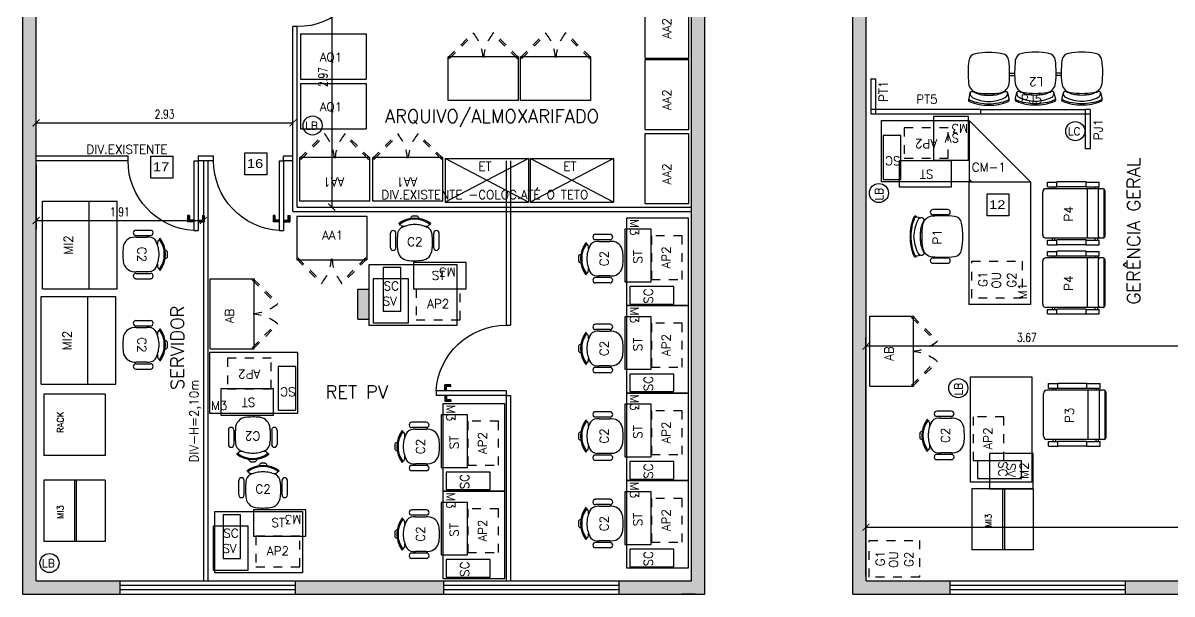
# Model space of a CAD drawing. Extents: x -36.1 to 57, y 1.4 to 46.9.
# Drawn here: x -21.98 to -8.87, y 33.34 to 39.86 of the extents above; entities that cross this region are included whole.
import ezdxf

# ---------------------------------------------------------------- set-up
doc = ezdxf.new("R2010")
doc.units = 0
doc.header["$LTSCALE"] = 0.02
doc.header["$PDMODE"] = 2
doc.linetypes.add('HIDDEN', pattern=[0.375, 0.25, -0.125])
doc.linetypes.add('HIDDEN2', pattern=[0.1875, 0.125, -0.0625])
doc.layers.get('0').update_dxf_attribs({"linetype": 'CONTINUOUS'})
doc.layers.get('DEFPOINTS').update_dxf_attribs({"linetype": 'CONTINUOUS'})
for name, color, linetype in [('ACESSORIOS', 6, 'CONTINUOUS'), ('BLOCOS', 1, 'CONTINUOUS'), ('CADEIRAS', 6, 'CONTINUOUS'), ('CODIGO', 6, 'CONTINUOUS'), ('COTAS', 6, 'CONTINUOUS'), ('DIVBIOMBO', 3, 'CONTINUOUS'), ('DIVISORIA', 5, 'CONTINUOUS'), ('ESQUADRIA', 1, 'CONTINUOUS'), ('ESQUADRIAS-F', 6, 'CONTINUOUS'), ('ESQUADRIAS-G', 1, 'CONTINUOUS'), ('MESAS', 1, 'CONTINUOUS'), ('PAREDE-SOL', 251, 'CONTINUOUS'), ('PAREDES', 7, 'CONTINUOUS'), ('PISO', 6, 'CONTINUOUS'), ('TEXTO', 7, 'CONTINUOUS'), ('TEXTO-F', 6, 'CONTINUOUS')]:
    doc.layers.add(name, color=color, linetype=linetype)
doc.styles.add('COTAS', font='romans.shx', dxfattribs={"width": 0.75})
doc.styles.add('NUMERO', font='arial.ttf', dxfattribs={"width": 1.2, "height": 0.4})
doc.styles.add('ROMANS', font='simplex.shx')
doc.dimstyles.new('COTAS', dxfattribs={"dimtxt": 0.1, "dimasz": 0.08, "dimexe": 0.1, "dimexo": 0.05, "dimgap": 0.05, "dimtad": 1, "dimzin": 0, "dimdsep": 46, "dimtxsty": 'COTAS', "dimblk1": 'ARCHTICK', "dimblk2": 'ARCHTICK', "dimsah": 1, "dimcen": 2.5, "dimclrt": 1, "dimadec": 0, "dimazin": 0, "dimtfac": 1, "dimtdec": 4, "dimtmove": 2, "dimatfit": 3, "dimldrblk": 'ARCHTICK', "dimfxl": 1, "dimtvp": 1, "dimtolj": 1, "dimtzin": 0, "dimarcsym": 0})

# ---------------------------------------------------------------- blocks, each defined once
blk = doc.blocks.new('MI3')
at = {"layer": 'MESAS'}
for p, q in [((0.7, 0), (0, 0)), ((0, -0.7), (0, 0)), ((0.7, -0.7), (0.7, 0)), ((0.7, -0.35), (0, -0.35)), ((0.7, -0.37), (0, -0.37)), ((0.7, -0.7), (0, -0.7))]:
    blk.add_line(p, q, dxfattribs=at)
at = {"layer": 'CODIGO', "style": 'ROMANS'}
blk.add_text('MI3', height=0.07, dxfattribs=at).set_placement((0.258, -0.222, -0.64))
blk = doc.blocks.new('MI2')
at = {"layer": 'MESAS'}
for p, q in [((0, 0), (0, -0.85)), ((0, 0), (1, 0)), ((1, 0), (1, -0.85)), ((0, -0.53), (1, -0.53)), ((0, -0.85), (1, -0.85))]:
    blk.add_line(p, q, dxfattribs=at)
at = {"layer": 'CODIGO', "style": 'ROMANS'}
blk.add_text('MI2', height=0.1, dxfattribs=at).set_placement((0.388, -0.343, -0.64))
blk = doc.blocks.new('_ARCHTICK')
at = {"color": 0, "linetype": 'ByBlock', "const_width": 0.15}
blk.add_lwpolyline([(-0.5, -0.5), (0.5, 0.5)], dxfattribs=at)
blk = doc.blocks.new('*D96')
at = {"color": 0, "linetype": 'ByBlock'}
for p, q in [((-12.363, 2.367), (-12.363, 2.931)), ((-1.213, 2.267), (-1.213, 2.931)), ((-12.363, 2.831), (-1.213, 2.831))]:
    blk.add_line(p, q, dxfattribs=at)
at = {"layer": 'DEFPOINTS', "color": 0, "linetype": 'ByBlock'}
for p in [(-1.213, 2.831), (-12.363, 2.317), (-1.213, 2.217)]:
    blk.add_point(p, dxfattribs=at)
at = {"color": 0, "linetype": 'ByBlock', "xscale": 0.08, "yscale": 0.08, "zscale": 0.08, "rotation": 180}
blk.add_blockref('_ARCHTICK', (-12.363, 2.831), dxfattribs=at)
at = {"color": 0, "linetype": 'ByBlock', "xscale": 0.08, "yscale": 0.08, "zscale": 0.08}
blk.add_blockref('_ARCHTICK', (-1.213, 2.831), dxfattribs=at)
at = {"color": 1, "linetype": 'ByBlock', "insert": (-6.788, 2.931), "char_height": 0.1, "attachment_point": 5, "style": 'COTAS'}
blk.add_mtext('\\A1;11.15', dxfattribs=at)
blk = doc.blocks.new('*D146')
at = {"color": 0, "linetype": 'ByBlock'}
for p, q in [((-21.833, 6.967), (-21.833, 6.233)), ((-19.925, 6.967), (-19.925, 6.233)), ((-21.833, 6.333), (-19.925, 6.333))]:
    blk.add_line(p, q, dxfattribs=at)
at = {"layer": 'DEFPOINTS', "color": 0, "linetype": 'ByBlock'}
for p in [(-21.833, 7.017), (-19.925, 7.017), (-19.925, 6.333)]:
    blk.add_point(p, dxfattribs=at)
at = {"color": 0, "linetype": 'ByBlock', "xscale": 0.08, "yscale": 0.08, "zscale": 0.08, "rotation": 180}
blk.add_blockref('_ARCHTICK', (-21.833, 6.333), dxfattribs=at)
at = {"color": 0, "linetype": 'ByBlock', "xscale": 0.08, "yscale": 0.08, "zscale": 0.08}
blk.add_blockref('_ARCHTICK', (-19.925, 6.333), dxfattribs=at)
at = {"color": 1, "linetype": 'ByBlock', "insert": (-20.879, 6.433), "char_height": 0.1, "attachment_point": 5, "style": 'COTAS'}
blk.add_mtext('\\A1;1.91', dxfattribs=at)
blk = doc.blocks.new('A$C05567B69')
at = {"layer": 'ESQUADRIAS-F'}
blk.add_arc((0.8, 0), 0.8, 93.5833, 180, dxfattribs=at)
at = {"layer": 'ESQUADRIAS-G'}
for p, q in [((0.75, 0), (0.75, 0.798)), ((0.75, 0.798), (0.8, 0.798)), ((0.8, 0), (0.8, 0.798)), ((0.68, 0.628), (0.68, 0.698)), ((0.75, 0.698), (0.68, 0.698)), ((0.7, 0.628), (0.7, 0.678)), ((0.75, 0.678), (0.7, 0.678)), ((0.8, 0.698), (0.87, 0.698)), ((0.8, 0.678), (0.85, 0.678)), ((0.85, 0.628), (0.85, 0.678)), ((0.87, 0.628), (0.87, 0.698)), ((0.7, 0.628), (0.68, 0.628)), ((0.85, 0.628), (0.87, 0.628)), ((0.75, 0), (0.8, 0))]:
    blk.add_line(p, q, dxfattribs=at)
for points in [[(0.68, 0.698), (0.75, 0.698), (0.7, 0.678), (0.75, 0.678)], [(0.68, 0.628), (0.68, 0.698), (0.7, 0.628), (0.7, 0.678)], [(0.8, 0.698), (0.87, 0.698), (0.8, 0.678), (0.85, 0.678)], [(0.85, 0.628), (0.85, 0.678), (0.87, 0.628), (0.87, 0.698)]]:
    blk.add_solid(points, dxfattribs=at)
blk = doc.blocks.new('ET')
at = {"layer": 'MESAS'}
for p, q in [((0, 0), (0, -0.5)), ((0.95, 0), (0, -0.5)), ((0.95, -0.5), (0, 0)), ((0, 0), (0.95, 0)), ((0.95, 0), (0.95, -0.5)), ((0, -0.5), (0.95, -0.5))]:
    blk.add_line(p, q, dxfattribs=at)
at = {"layer": 'CODIGO', "style": 'ROMANS'}
blk.add_text('ET', height=0.1, dxfattribs=at).set_placement((0.38, -0.141))
blk = doc.blocks.new('AA1')
at = {"layer": 'CODIGO', "linetype": 'HIDDEN2'}
for p, q in [((0, -0.491), (0.281, -0.773)), ((0.013, -0.478), (0.294, -0.76)), ((0.787, -0.478), (0.506, -0.76)), ((0.8, -0.491), (0.519, -0.773)), ((0.281, -0.773), (0.294, -0.76)), ((0.519, -0.773), (0.506, -0.76))]:
    blk.add_line(p, q, dxfattribs=at)
for centre, start, end in [((-0.095, -0.456), 321.9199, 355.9227), ((0.895, -0.456), 184.0773, 218.0801)]:
    blk.add_arc(centre, 0.493, start, end, dxfattribs=at)
at = {"layer": 'MESAS'}
for p, q in [((0, 0), (0, -0.5)), ((0, 0), (0.8, 0)), ((0.8, 0), (0.8, -0.5)), ((0, -0.5), (0.013, -0.5)), ((0.013, -0.5), (0.782, -0.5)), ((0.782, -0.5), (0.8, -0.5)), ((0.8, -0.5), (0.787, -0.5))]:
    blk.add_line(p, q, dxfattribs=at)
at = {"layer": 'MESAS', "linetype": 'HIDDEN2'}
for p, q in [((0.013, -0.478), (0, -0.491)), ((0.787, -0.478), (0.8, -0.491))]:
    blk.add_line(p, q, dxfattribs=at)
at = {"layer": 'CODIGO', "style": 'ROMANS'}
blk.add_text('AA1', height=0.1, dxfattribs=at).set_placement((0.291, -0.27))
blk = doc.blocks.new('LB')
at = {"layer": 'ACESSORIOS'}
blk.add_circle((0, 0), 0.109, dxfattribs=at)
at = {"layer": 'CODIGO', "style": 'ROMANS'}
blk.add_text('LB', height=0.09, dxfattribs=at).set_placement((-0.086, -0.047))
blk = doc.blocks.new('ST')
at = {"layer": 'ACESSORIOS'}
blk.add_lwpolyline([(0, 0), (0, -0.3), (0.6, -0.3), (0.6, 0)], close=True, dxfattribs=at)
at = {"layer": 'CODIGO', "style": 'ROMANS'}
blk.add_text('ST', height=0.1, dxfattribs=at).set_placement((0.207, -0.197))
blk = doc.blocks.new('*D98')
at = {"color": 0, "linetype": 'ByBlock'}
for p, q in [((-18.213, 9.457), (-18.56, 9.457)), ((-18.46, 9.457), (-18.46, 6.487)), ((-18.803, 6.487), (-18.36, 6.487))]:
    blk.add_line(p, q, dxfattribs=at)
at = {"layer": 'DEFPOINTS', "color": 0, "linetype": 'ByBlock'}
for p in [(-18.163, 9.457), (-18.853, 6.487), (-18.46, 6.487)]:
    blk.add_point(p, dxfattribs=at)
at = {"color": 0, "linetype": 'ByBlock', "xscale": 0.08, "yscale": 0.08, "zscale": 0.08}
for p, rotation in [((-18.46, 9.457), 90), ((-18.46, 6.487), 270)]:
    blk.add_blockref('_ARCHTICK', p, dxfattribs=dict(at, rotation=rotation))
at = {"color": 1, "linetype": 'ByBlock', "insert": (-18.56, 7.972), "char_height": 0.1, "attachment_point": 5, "rotation": 90, "style": 'COTAS'}
blk.add_mtext('\\A1;2.97', dxfattribs=at)
blk = doc.blocks.new('AA2')
at = {"layer": 'MESAS'}
for p, q in [((0, 0), (0.8, 0)), ((0, 0), (0, -0.5)), ((0.8, 0), (0.8, -0.5)), ((0, -0.5), (0.8, -0.5))]:
    blk.add_line(p, q, dxfattribs=at)
at = {"layer": 'CODIGO', "style": 'ROMANS'}
blk.add_text('AA2', height=0.1, dxfattribs=at).set_placement((0.219, -0.297))
blk = doc.blocks.new('C2')
at = {"layer": 'CADEIRAS'}
for p, q in [((-0.198, -0.092), (-0.204, -0.084)), ((-0.182, -0.105), (-0.192, -0.092)), ((0.141, -0.105), (0.15, -0.092)), ((0.157, -0.092), (0.163, -0.084)), ((-0.298, -0.361), (-0.298, -0.195)), ((-0.237, -0.361), (-0.237, -0.195)), ((-0.218, -0.357), (-0.218, -0.237)), ((0.177, -0.237), (0.177, -0.357)), ((0.196, -0.361), (0.196, -0.195)), ((0.257, -0.361), (0.257, -0.195))]:
    blk.add_line(p, q, dxfattribs=at)
for centre, radius, start, end in [((-0.021, -0.328), 0.329, 86.4167, 93.5833), ((-0.124, -0.213), 0.094, 114.9388, 178.3074), ((-0.021, -0.328), 0.305, 53.1301, 126.8699), ((-0.194, -0.089), 0.0047, 216.8699, 305.9604), ((-0.021, -0.328), 0.291, 54.0396, 125.9604), ((-0.146, -0.054), 0.0623, 234.3405, 285.7396), ((-0.021, -0.435), 0.338, 90, 114.9388), ((-0.039, -0.028), 0.0282, 93.5833, 176.6281), ((-0.021, -0.435), 0.338, 65.0612, 90), ((-0.002, -0.028), 0.0282, 3.3719, 86.4167), ((0.105, -0.054), 0.0623, 254.2604, 305.6595), ((0.082, -0.213), 0.094, 1.6926, 65.0612), ((0.153, -0.089), 0.0047, 234.0396, 323.1301), ((-0.267, -0.195), 0.0306, 0, 180), ((0.675, -0.237), 0.893, 178.3074, 180), ((-0.716, -0.237), 0.893, 0, 1.6926), ((0.226, -0.195), 0.0306, 0, 180), ((-0.267, -0.361), 0.0306, 180, 0), ((0.487, -0.357), 0.705, 180, 181.7293), ((-0.086, -0.375), 0.132, 181.7293, 263.155), ((0.045, -0.375), 0.132, 276.845, 358.2707), ((-0.528, -0.357), 0.705, 358.2707, 360), ((0.226, -0.361), 0.0306, 180, 0), ((-0.021, 0.171), 0.682, 263.155, 270), ((-0.021, 0.171), 0.681, 270, 276.845)]:
    blk.add_arc(centre, radius, start, end, dxfattribs=at)
at = {"layer": 'CODIGO', "style": 'ROMANS'}
blk.add_text('C2', height=0.1, dxfattribs=at).set_placement((-0.108, -0.343))
blk = doc.blocks.new('M3')
at = {"layer": 'MESAS'}
blk.add_lwpolyline([(0, 0), (0, 0.7), (1, 0.7), (1, 0)], close=True, dxfattribs=at)
at = {"layer": 'CODIGO', "style": 'ROMANS'}
blk.add_text('M3', height=0.1, dxfattribs=at).set_placement((0.013, 0.039))
blk = doc.blocks.new('SC')
at = {"layer": 'ACESSORIOS'}
blk.add_lwpolyline([(0, 0), (0, -0.5), (0.2, -0.5), (0.2, 0)], close=True, dxfattribs=at)
at = {"layer": 'CODIGO', "style": 'ROMANS'}
blk.add_text('SC', height=0.1, dxfattribs=at).set_placement((0.003, -0.261))
blk = doc.blocks.new('SV')
at = {"layer": 'ACESSORIOS'}
blk.add_lwpolyline([(0, 0), (0, -0.5), (0.4, -0.5), (0.4, 0)], close=True, dxfattribs=at)
at = {"layer": 'CODIGO', "style": 'ROMANS'}
blk.add_text('SV', height=0.1, dxfattribs=at).set_placement((0.107, -0.303))
blk = doc.blocks.new('AP2')
at = {"layer": 'ACESSORIOS', "linetype": 'HIDDEN'}
blk.add_lwpolyline([(0, 0), (0, -0.35), (0.5, -0.35), (0.5, 0)], close=True, dxfattribs=at)
at = {"layer": 'CODIGO', "style": 'ROMANS'}
blk.add_text('AP2', height=0.1, dxfattribs=at).set_placement((0.125, -0.217))
blk = doc.blocks.new('*D99')
at = {"color": 0, "linetype": 'ByBlock'}
for p, q in [((-8.693, 5.158), (-8.693, 4.797)), ((-12.363, 2.267), (-12.363, 4.997)), ((-8.693, 4.897), (-12.363, 4.897))]:
    blk.add_line(p, q, dxfattribs=at)
at = {"layer": 'DEFPOINTS', "color": 0, "linetype": 'ByBlock'}
for p in [(-8.693, 5.208), (-12.363, 4.897), (-12.363, 2.217)]:
    blk.add_point(p, dxfattribs=at)
at = {"color": 0, "linetype": 'ByBlock', "xscale": 0.08, "yscale": 0.08, "zscale": 0.08, "rotation": 180}
blk.add_blockref('_ARCHTICK', (-12.363, 4.897), dxfattribs=at)
at = {"color": 0, "linetype": 'ByBlock', "xscale": 0.08, "yscale": 0.08, "zscale": 0.08}
blk.add_blockref('_ARCHTICK', (-8.693, 4.897), dxfattribs=at)
at = {"color": 1, "linetype": 'ByBlock', "insert": (-10.528, 4.997), "char_height": 0.1, "attachment_point": 5, "style": 'COTAS'}
blk.add_mtext('\\A1;3.67', dxfattribs=at)
blk = doc.blocks.new('P3')
at = {"layer": 'CADEIRAS'}
for p, q in [((0, 0), (0, -0.106)), ((0, 0), (0.052, 0)), ((0.052, 0), (0.052, -0.106)), ((0.075, -0.635), (0.075, 0.018)), ((0.113, 0.056), (0.602, 0.056)), ((0.639, -0.635), (0.639, 0.018)), ((0.663, 0), (0.714, 0)), ((0.663, 0), (0.663, -0.106)), ((0.714, 0), (0.714, -0.106)), ((-0.002, -0.439), (-0.002, -0.106)), ((-0.002, -0.106), (0.054, -0.106)), ((0.052, -0.056), (0.075, -0.056)), ((0.052, -0.084), (0.075, -0.084)), ((0.054, -0.439), (0.054, -0.106)), ((0.639, -0.056), (0.663, -0.056)), ((0.639, -0.084), (0.663, -0.084)), ((0.66, -0.106), (0.717, -0.106)), ((0.66, -0.439), (0.66, -0.106)), ((0.717, -0.439), (0.717, -0.106)), ((-0.002, -0.439), (0.054, -0.439)), ((0, -0.439), (0, -0.589)), ((0.052, -0.439), (0.052, -0.589)), ((0.075, -0.455), (0.639, -0.455)), ((0.66, -0.439), (0.717, -0.439)), ((0.663, -0.439), (0.663, -0.589)), ((0.714, -0.439), (0.714, -0.589)), ((0, -0.589), (0.052, -0.589)), ((0.052, -0.545), (0.075, -0.545)), ((0.052, -0.573), (0.075, -0.573)), ((0.638, -0.642), (0.076, -0.642)), ((0.62, -0.579), (0.094, -0.579)), ((0.62, -0.654), (0.094, -0.654)), ((0.663, -0.545), (0.639, -0.545)), ((0.663, -0.573), (0.639, -0.573)), ((0.663, -0.589), (0.714, -0.589))]:
    blk.add_line(p, q, dxfattribs=at)
for centre, radius, start, end in [((0.113, 0.018), 0.0376, 90, 180), ((0.602, 0.018), 0.0376, 0, 90), ((0.094, -0.598), 0.0188, 90, 180), ((0.094, -0.635), 0.0188, 180, 270), ((0.62, -0.598), 0.0188, 0, 90), ((0.62, -0.635), 0.0188, 270, 0)]:
    blk.add_arc(centre, radius, start, end, dxfattribs=at)
at = {"layer": 'CODIGO', "style": 'ROMANS'}
blk.add_text('P3', height=0.1, dxfattribs=at).set_placement((0.263, -0.29))
blk = doc.blocks.new('G1OUG2')
at = {"layer": 'ACESSORIOS', "linetype": 'HIDDEN'}
blk.add_lwpolyline([(0, 0), (-0.42, 0), (-0.42, 0.575), (0, 0.575)], close=True, dxfattribs=at)
at = {"layer": 'CODIGO', "style": 'ROMANS'}
for s, p in [('G1', (-0.293, 0.398)), ('OU', (-0.312, 0.245)), ('G2', (-0.302, 0.07))]:
    blk.add_text(s, height=0.1, dxfattribs=at).set_placement(p)
blk = doc.blocks.new('AB')
at = {"layer": 'CODIGO', "linetype": 'HIDDEN2'}
for p, q in [((0, -0.491), (0.281, -0.773)), ((0.013, -0.478), (0.294, -0.76)), ((0.787, -0.478), (0.506, -0.76)), ((0.8, -0.491), (0.519, -0.773)), ((0.281, -0.773), (0.294, -0.76)), ((0.519, -0.773), (0.506, -0.76))]:
    blk.add_line(p, q, dxfattribs=at)
for centre, start, end in [((-0.095, -0.456), 321.9199, 355.9227), ((0.895, -0.456), 184.0773, 218.0801)]:
    blk.add_arc(centre, 0.493, start, end, dxfattribs=at)
at = {"layer": 'MESAS'}
for p, q in [((0, 0), (0.8, 0)), ((0, 0), (0, -0.5)), ((0.8, 0), (0.8, -0.5)), ((0, -0.5), (0.013, -0.5)), ((0.013, -0.5), (0.782, -0.5)), ((0.782, -0.5), (0.8, -0.5)), ((0.8, -0.5), (0.787, -0.5))]:
    blk.add_line(p, q, dxfattribs=at)
at = {"layer": 'MESAS', "linetype": 'HIDDEN2'}
for p, q in [((0.013, -0.478), (0, -0.491)), ((0.787, -0.478), (0.8, -0.491))]:
    blk.add_line(p, q, dxfattribs=at)
at = {"layer": 'CODIGO', "style": 'ROMANS'}
blk.add_text('AB', height=0.1, dxfattribs=at).set_placement((0.291, -0.27))
blk = doc.blocks.new('P1')
at = {"layer": 'CADEIRAS'}
for p, q in [((0, 0), (0, 0.018)), ((0.094, 0), (0.094, 0.018)), ((-0.26, -0.295), (-0.26, -0.128)), ((-0.199, -0.295), (-0.199, -0.128)), ((0.294, -0.295), (0.294, -0.128)), ((0.355, -0.295), (0.355, -0.128))]:
    blk.add_line(p, q, dxfattribs=at)
for points in [[(0.274, 0.059, 0.481357), (0.268, 0.092, 0.097119), (0.047, 0.134, 0.097119), (-0.174, 0.092, 0.481357), (-0.18, 0.059)], [(0, 0.018, 0.100785), (-0.138, -0.022, -0.49505), (-0.165, -0.009), (-0.179, 0.057, -0.365963), (-0.168, 0.079, -0.0944), (0.047, 0.121, -0.0944), (0.262, 0.079, -0.365963), (0.273, 0.057), (0.259, -0.009, -0.49505), (0.232, -0.022, 0.100785), (0.094, 0.018, 0.100785)], [(0.259, -0.007, 0.344642), (0.234, 0.045, 0.1068), (0.047, 0.093, 0.1068), (-0.14, 0.045, 0.344642), (-0.165, -0.007)]]:
    blk.add_lwpolyline(points, format="xyb", dxfattribs=at)
blk.add_lwpolyline([(-0.084, -0.009, 0.340817), (-0.184, -0.115, 0.05523), (-0.182, -0.374, 0.328643), (-0.106, -0.455, 0.09095), (0.2, -0.455, 0.328643), (0.276, -0.374, 0.05523), (0.278, -0.115, 0.340817), (0.178, -0.009, 0.077917)], format="xyb", close=True, dxfattribs=at)
for centre, radius, start, end in [((0.047, -0.495), 0.515, 84.7595, 95.2405), ((-0.229, -0.128), 0.0306, 0, 180), ((0.324, -0.128), 0.0306, 0, 180), ((-0.229, -0.295), 0.0306, 180, 0), ((0.324, -0.295), 0.0306, 180, 0)]:
    blk.add_arc(centre, radius, start, end, dxfattribs=at)
at = {"layer": 'CODIGO', "style": 'ROMANS'}
blk.add_text('P1', height=0.1, dxfattribs=at).set_placement((-0.046, -0.226))
blk = doc.blocks.new('*D145')
at = {"color": 0, "linetype": 'ByBlock'}
for p, q in [((-21.833, 7.117), (-21.833, 7.549)), ((-18.903, 7.117), (-18.903, 7.549)), ((-21.833, 7.449), (-18.903, 7.449))]:
    blk.add_line(p, q, dxfattribs=at)
at = {"layer": 'DEFPOINTS', "color": 0, "linetype": 'ByBlock'}
for p in [(-18.903, 7.449), (-21.833, 7.067), (-18.903, 7.067)]:
    blk.add_point(p, dxfattribs=at)
at = {"color": 0, "linetype": 'ByBlock', "xscale": 0.08, "yscale": 0.08, "zscale": 0.08, "rotation": 180}
blk.add_blockref('_ARCHTICK', (-21.833, 7.449), dxfattribs=at)
at = {"color": 0, "linetype": 'ByBlock', "xscale": 0.08, "yscale": 0.08, "zscale": 0.08}
blk.add_blockref('_ARCHTICK', (-18.903, 7.449), dxfattribs=at)
at = {"color": 1, "linetype": 'ByBlock', "insert": (-20.368, 7.549), "char_height": 0.1, "attachment_point": 5, "style": 'COTAS'}
blk.add_mtext('\\A1;2.93', dxfattribs=at)
blk = doc.blocks.new('AQ1')
at = {"layer": 'MESAS'}
for p, q in [((0, 0), (0, -0.52)), ((0, 0), (0.75, 0)), ((0.75, 0), (0.75, -0.52)), ((0, -0.52), (0.75, -0.52))]:
    blk.add_line(p, q, dxfattribs=at)
at = {"layer": 'CODIGO', "style": 'ROMANS'}
blk.add_text('AQ1', height=0.1, dxfattribs=at).set_placement((0.219, -0.317))
blk = doc.blocks.new('A$C33302E0F')
at = {"layer": 'CADEIRAS'}
for p, q in [((0.185, 0.455), (0.185, 0.473)), ((0.279, 0.455), (0.279, 0.473)), ((0.716, 0.455), (0.716, 0.473)), ((0.81, 0.455), (0.81, 0.473)), ((1.247, 0.458), (1.247, 0.476)), ((1.341, 0.458), (1.341, 0.476)), ((0.468, 0.253), (0.526, 0.253)), ((0.468, 0.253), (0.478, 0.253)), ((0.469, 0.225), (0.526, 0.225)), ((0.999, 0.256), (1.058, 0.256)), ((1, 0.228), (1.057, 0.228))]:
    blk.add_line(p, q, dxfattribs=at)
for points in [[(0.458, 0.514, 0.481357), (0.453, 0.547, 0.097119), (0.232, 0.589, 0.097119), (0.011, 0.547, 0.481357), (0.005, 0.514)], [(0.185, 0.473, 0.100785), (0.047, 0.433, -0.49505), (0.02, 0.445), (0.006, 0.512, -0.365963), (0.017, 0.534, -0.0944), (0.232, 0.576, -0.0944), (0.447, 0.534, -0.365963), (0.458, 0.512), (0.443, 0.445, -0.49505), (0.416, 0.433, 0.100785), (0.279, 0.473, 0.100785)], [(0.444, 0.448, 0.344642), (0.419, 0.5, 0.1068), (0.232, 0.547, 0.1068), (0.045, 0.5, 0.344642), (0.02, 0.448)], [(0.99, 0.514, 0.481357), (0.984, 0.547, 0.097119), (0.763, 0.589, 0.097119), (0.542, 0.547, 0.481357), (0.536, 0.514)], [(0.716, 0.473, 0.100785), (0.578, 0.433, -0.49505), (0.551, 0.445), (0.537, 0.512, -0.365963), (0.548, 0.534, -0.0944), (0.763, 0.576, -0.0944), (0.978, 0.534, -0.365963), (0.989, 0.512), (0.975, 0.445, -0.49505), (0.947, 0.433, 0.100785), (0.81, 0.473, 0.100785)], [(0.975, 0.448, 0.344642), (0.95, 0.5, 0.1068), (0.763, 0.547, 0.1068), (0.576, 0.5, 0.344642), (0.551, 0.448)], [(1.521, 0.517, 0.481357), (1.515, 0.55, 0.097119), (1.294, 0.592, 0.097119), (1.073, 0.55, 0.481357), (1.067, 0.517)], [(1.247, 0.476, 0.100785), (1.11, 0.436, -0.49505), (1.082, 0.448), (1.068, 0.515, -0.365963), (1.079, 0.537, -0.0944), (1.294, 0.579, -0.0944), (1.509, 0.537, -0.365963), (1.52, 0.515), (1.506, 0.448, -0.49505), (1.479, 0.436, 0.100785), (1.341, 0.476, 0.100785)], [(1.506, 0.451, 0.344642), (1.481, 0.503, 0.1068), (1.294, 0.55, 0.1068), (1.107, 0.503, 0.344642), (1.082, 0.451)]]:
    blk.add_lwpolyline(points, format="xyb", dxfattribs=at)
for points in [[(0.101, 0.446, 0.340817), (0, 0.34, 0.05523), (0.003, 0.081, 0.328643), (0.079, 0, 0.09095), (0.384, 0, 0.328643), (0.461, 0.081, 0.05523), (0.463, 0.34, 0.340817), (0.363, 0.446, 0.077917)], [(0.632, 0.446, 0.340817), (0.532, 0.34, 0.05523), (0.534, 0.081, 0.328643), (0.61, 0, 0.09095), (0.916, 0, 0.328643), (0.992, 0.081, 0.05523), (0.994, 0.34, 0.340817), (0.894, 0.446, 0.077917)], [(1.163, 0.449, 0.340817), (1.063, 0.343, 0.05523), (1.065, 0.084, 0.328643), (1.141, 0.003, 0.09095), (1.447, 0.003, 0.328643), (1.523, 0.084, 0.05523), (1.525, 0.343, 0.340817), (1.425, 0.449, 0.077917)]]:
    blk.add_lwpolyline(points, format="xyb", close=True, dxfattribs=at)
for centre in [(0.232, -0.04), (0.763, -0.04), (1.294, -0.037)]:
    blk.add_arc(centre, 0.515, 84.7595, 95.2405, dxfattribs=at)
at = {"layer": 'CODIGO', "style": 'ROMANS'}
blk.add_text('L2', height=0.1, dxfattribs=at).set_placement((0.676, 0.274))
blk = doc.blocks.new('CM-1')
at = {"layer": 'MESAS'}
blk.add_lwpolyline([(-0.03, 0.7), (-0.03, 0.03), (0, 0), (0.67, 0)], close=True, dxfattribs=at)
at = {"layer": 'CODIGO', "style": 'ROMANS'}
blk.add_text('CM-1', height=0.1, dxfattribs=at).set_placement((0, 0.119))
blk = doc.blocks.new('LC')
at = {"layer": 'ACESSORIOS'}
blk.add_circle((0, 0), 0.109, dxfattribs=at)
at = {"layer": 'CODIGO', "style": 'ROMANS'}
blk.add_text('LC', height=0.09, dxfattribs=at).set_placement((-0.086, -0.047))

msp = doc.modelspace()

# ---------------------------------------------------------------- hatches: boundary and pattern name
at = {"layer": 'PAREDE-SOL'}
for points in [[(-16.0035, 45.7473), (-16.0035, 45.2473), (-15.8535, 45.2473), (-15.8535, 45.7473), (-14.3535, 45.7473), (-14.3535, 44.4473), (-15.8535, 44.4473), (-15.8535, 44.5473), (-16.0035, 44.5473), (-16.0035, 44.1973), (-15.8535, 44.1973), (-15.8535, 44.2973), (-14.3535, 44.2973), (-14.3535, 42.9973), (-15.8535, 42.9973), (-15.8535, 43.4973), (-16.0035, 43.4973), (-16.0035, 42.8473), (-14.3535, 42.8473), (-14.3535, 33.4873), (-15.1835, 33.4873), (-15.1835, 33.3373), (-14.2035, 33.3373), (-14.2035, 45.8973), (-21.9835, 45.8973), (-21.9835, 33.3373), (-20.8735, 33.3373), (-20.8735, 33.4873), (-21.8335, 33.4873), (-21.8335, 42.5277), (-21.8335, 42.6777), (-21.8335, 45.7473)], [(-18.1639, 36.4782), (-18.0339, 36.4782), (-18.0339, 36.8182), (-18.1639, 36.8182)], [(-17.1835, 33.3373), (-17.1835, 33.4873), (-18.8736, 33.4873), (-18.8736, 33.3373), (-18.8735, 33.3373)], [(-7.7126, 33.3373), (-7.7126, 33.4873), (-9.4028, 33.4873), (-9.4028, 33.3373), (-9.4026, 33.3373)]]:
    msp.add_hatch(color=256, dxfattribs=at).paths.add_polyline_path(points)
h = msp.add_hatch(color=256, dxfattribs=at)
h.paths.add_polyline_path([(-4.8626, 45.7473), (-4.8626, 42.8773), (-4.7126, 42.8773), (-4.7126, 43.0473), (-1.2126, 43.0473), (-1.2126, 43.1973), (-2.6326, 43.1973), (-2.6326, 44.5573), (-3.5326, 44.5573), (-3.5326, 44.4073), (-2.7826, 44.4073), (-2.7826, 43.1973), (-4.3826, 43.1973), (-4.3826, 43.6023), (-4.5326, 43.6023), (-4.5326, 43.1973), (-4.7126, 43.1973), (-4.7126, 45.8973), (-12.5126, 45.8973), (-12.5126, 33.3373), (-11.4026, 33.3373), (-11.4026, 33.4873), (-12.3626, 33.4873), (-12.3626, 45.7473), (-11.1226, 45.7473), (-11.1226, 44.6773), (-10.9726, 44.6773), (-10.9726, 45.7473)])
h.paths.add_polyline_path([(-11.1573, 44.6916), (-10.9739, 44.6916), (-10.9739, 44.8416), (-11.1573, 44.8416)], flags=25)

# ---------------------------------------------------------------- linework, layer by layer
at = {"layer": 'CADEIRAS'}
for p, q in [((-10.2905, 37.9903), (-10.2905, 38.042)), ((-10.2905, 38.042), (-10.1848, 38.042)), ((-10.1848, 37.988), (-10.1848, 38.0444)), ((-9.8518, 38.0444), (-10.1848, 38.0444)), ((-9.8518, 37.988), (-9.8518, 38.0444)), ((-9.8518, 38.042), (-9.7013, 38.042)), ((-9.7013, 37.9903), (-9.7013, 38.042)), ((-10.3464, 37.4404), (-10.3464, 37.9292)), ((-9.6552, 37.9668), (-10.3088, 37.9668)), ((-10.2905, 37.9903), (-10.1848, 37.9903)), ((-10.2347, 37.9668), (-10.2347, 37.9903)), ((-10.2065, 37.9668), (-10.2065, 37.9903)), ((-9.8518, 37.988), (-10.1848, 37.988)), ((-9.8518, 37.9903), (-9.7013, 37.9903)), ((-9.836, 37.4028), (-9.836, 37.9668)), ((-9.7457, 37.9903), (-9.7457, 37.9668)), ((-9.7175, 37.9903), (-9.7175, 37.9668)), ((-9.7113, 37.948), (-9.7113, 37.4216)), ((-9.6488, 37.9657), (-9.6488, 37.404)), ((-9.6364, 37.948), (-9.6364, 37.4216)), ((-9.6552, 37.4028), (-10.3088, 37.4028)), ((-10.2905, 37.3793), (-10.1848, 37.3793)), ((-10.2905, 37.3276), (-10.2905, 37.3793)), ((-10.2347, 37.3793), (-10.2347, 37.4028)), ((-10.2065, 37.3793), (-10.2065, 37.4028)), ((-10.1848, 37.3253), (-10.1848, 37.3817)), ((-9.8518, 37.3817), (-10.1848, 37.3817)), ((-9.8518, 37.3253), (-9.8518, 37.3817)), ((-9.8518, 37.3793), (-9.7013, 37.3793)), ((-9.7457, 37.3793), (-9.7457, 37.4028)), ((-9.7175, 37.3793), (-9.7175, 37.4028)), ((-9.7013, 37.3276), (-9.7013, 37.3793)), ((-10.2905, 37.3276), (-10.1848, 37.3276)), ((-10.2905, 37.1995), (-10.2905, 37.2512)), ((-10.2905, 37.2512), (-10.1848, 37.2512)), ((-9.8518, 37.3253), (-10.1848, 37.3253)), ((-10.1848, 37.1972), (-10.1848, 37.2535)), ((-9.8518, 37.2535), (-10.1848, 37.2535)), ((-9.8518, 37.3276), (-9.7013, 37.3276)), ((-9.8518, 37.1972), (-9.8518, 37.2535)), ((-9.8518, 37.2512), (-9.7013, 37.2512)), ((-9.7013, 37.1995), (-9.7013, 37.2512)), ((-10.3464, 36.6496), (-10.3464, 37.1384)), ((-9.6552, 37.176), (-10.3088, 37.176)), ((-10.2905, 37.1995), (-10.1848, 37.1995)), ((-10.2347, 37.176), (-10.2347, 37.1995)), ((-10.2065, 37.176), (-10.2065, 37.1995)), ((-9.8518, 37.1972), (-10.1848, 37.1972)), ((-9.8518, 37.1995), (-9.7013, 37.1995)), ((-9.836, 36.612), (-9.836, 37.176)), ((-9.7457, 37.1995), (-9.7457, 37.176)), ((-9.7175, 37.1995), (-9.7175, 37.176)), ((-9.7113, 37.1572), (-9.7113, 36.6308)), ((-9.6488, 37.1749), (-9.6488, 36.6131)), ((-9.6364, 37.1572), (-9.6364, 36.6308)), ((-9.6552, 36.612), (-10.3088, 36.612)), ((-10.2905, 36.5885), (-10.1848, 36.5885)), ((-10.2905, 36.5368), (-10.2905, 36.5885)), ((-10.2347, 36.5885), (-10.2347, 36.612)), ((-10.2065, 36.5885), (-10.2065, 36.612)), ((-10.1848, 36.5345), (-10.1848, 36.5908)), ((-9.8518, 36.5908), (-10.1848, 36.5908)), ((-9.8518, 36.5345), (-9.8518, 36.5908)), ((-9.8518, 36.5885), (-9.7013, 36.5885)), ((-9.7457, 36.5885), (-9.7457, 36.612)), ((-9.7175, 36.5885), (-9.7175, 36.612)), ((-9.7013, 36.5368), (-9.7013, 36.5885)), ((-10.2905, 36.5368), (-10.1848, 36.5368)), ((-9.8518, 36.5345), (-10.1848, 36.5345)), ((-9.8518, 36.5368), (-9.7013, 36.5368))]:
    msp.add_line(p, q, dxfattribs=at)
for centre, radius, start, end in [((-10.3088, 37.9292), 0.0376, 90, 180), ((-9.6925, 37.948), 0.0188, 90, 180), ((-9.6552, 37.948), 0.0188, 0, 90), ((-10.3088, 37.4404), 0.0376, 180, 270), ((-9.6925, 37.4216), 0.0188, 180, 270), ((-9.6552, 37.4216), 0.0188, 270, 0), ((-10.3088, 37.1384), 0.0376, 90, 180), ((-9.6925, 37.1572), 0.0188, 90, 180), ((-9.6552, 37.1572), 0.0188, 0, 90), ((-10.3088, 36.6496), 0.0376, 180, 270), ((-9.6925, 36.6308), 0.0188, 180, 270), ((-9.6552, 36.6308), 0.0188, 270, 0)]:
    msp.add_arc(centre, radius, start, end, dxfattribs=at)
at = {"layer": 'CODIGO', "linetype": 'HIDDEN2'}
for p, q in [((-17.1296, 39.4659), (-16.8485, 39.7478)), ((-17.1169, 39.4531), (-16.8358, 39.7351)), ((-16.8485, 39.7478), (-16.8358, 39.7351)), ((-16.6106, 39.7478), (-16.6233, 39.7351)), ((-16.3423, 39.4531), (-16.6233, 39.7351)), ((-16.3296, 39.4659), (-16.6106, 39.7478)), ((-16.3044, 39.4659), (-16.0234, 39.7478)), ((-16.2917, 39.4531), (-16.0107, 39.7351)), ((-16.0234, 39.7478), (-16.0107, 39.7351)), ((-15.7855, 39.7478), (-15.7982, 39.7351)), ((-15.5172, 39.4531), (-15.7982, 39.7351)), ((-15.5044, 39.4659), (-15.7855, 39.7478))]:
    msp.add_line(p, q, dxfattribs=at)
for centre, start, end in [((-17.2242, 39.4308), 4.07731, 38.08009), ((-16.235, 39.4308), 141.91991, 175.92269), ((-16.399, 39.4308), 4.07731, 38.08009), ((-15.4099, 39.4308), 141.91991, 175.92269)]:
    msp.add_arc(centre, 0.4933, start, end, dxfattribs=at)
at = {"layer": 'DIVBIOMBO'}
for p, q in [((-12.3057, 39.2215), (-12.3057, 38.8215)), ((-12.3057, 39.2215), (-12.2557, 39.2215)), ((-12.2557, 39.2215), (-12.2557, 38.8215)), ((-11.0557, 38.8715), (-12.3057, 38.8715)), ((-12.3057, 38.8215), (-11.0557, 38.8215)), ((-11.0557, 38.8715), (-11.0557, 38.8215))]:
    msp.add_line(p, q, dxfattribs=at)
at = {"layer": 'DIVBIOMBO', "color": 250}
for p, q in [((-11.0557, 38.8715), (-9.8557, 38.8715)), ((-11.0557, 38.8215), (-9.8557, 38.8215)), ((-9.8557, 38.4215), (-9.8557, 38.8715)), ((-9.8057, 38.8715), (-9.8557, 38.8715)), ((-9.8557, 38.8215), (-9.8057, 38.8215)), ((-9.8057, 38.8715), (-9.8057, 38.4215)), ((-9.8057, 38.4215), (-9.8557, 38.4215))]:
    msp.add_line(p, q, dxfattribs=at)
at = {"layer": 'DIVISORIA'}
for p, q in [((-18.8535, 39.8182), (-18.9036, 39.8182)), ((-18.9035, 37.7073), (-18.9035, 39.8182)), ((-18.8535, 37.7573), (-18.8535, 39.8182)), ((-20.7849, 38.3373), (-21.8335, 38.3373)), ((-20.7849, 38.2873), (-20.7849, 38.3374)), ((-19.8094, 38.3373), (-19.9849, 38.3373)), ((-19.9849, 38.3373), (-19.9849, 38.2873)), ((-19.8094, 38.2873), (-19.8094, 38.3373)), ((-19.0094, 38.2873), (-19.0094, 38.3373)), ((-18.9035, 38.3373), (-19.0094, 38.3373)), ((-20.7849, 38.2873), (-21.8335, 38.2873)), ((-19.8094, 38.2873), (-19.9849, 38.2873)), ((-19.9252, 38.2873), (-19.9252, 33.4873)), ((-19.8752, 38.2873), (-19.8752, 33.4873)), ((-18.9035, 38.2873), (-19.0094, 38.2873)), ((-16.4709, 38.2873), (-16.4709, 36.4066)), ((-16.4209, 38.2873), (-16.4209, 36.4066)), ((-18.9035, 37.7073), (-14.3535, 37.7073)), ((-18.8535, 37.7573), (-14.3535, 37.7573)), ((-16.4709, 36.4066), (-16.4209, 36.4066)), ((-16.4709, 35.6066), (-16.4709, 33.4873)), ((-16.4709, 35.6066), (-16.4209, 35.6066)), ((-16.4209, 35.6066), (-16.4209, 33.4873))]:
    msp.add_line(p, q, dxfattribs=at)
at = {"layer": 'ESQUADRIA'}
for p, q in [((-20.8735, 33.4873), (-18.8735, 33.4873)), ((-17.1835, 33.4873), (-15.1835, 33.4873)), ((-11.4026, 33.4873), (-9.4026, 33.4873)), ((-20.8735, 33.4373), (-18.8735, 33.4373)), ((-20.8735, 33.3873), (-18.8735, 33.3873)), ((-20.8735, 33.3373), (-18.8735, 33.3373)), ((-17.1835, 33.4373), (-15.1835, 33.4373)), ((-17.1835, 33.3873), (-15.1835, 33.3873)), ((-17.1835, 33.3373), (-15.1835, 33.3373)), ((-11.4026, 33.4373), (-9.4026, 33.4373)), ((-11.4026, 33.3873), (-9.4026, 33.3873)), ((-11.4026, 33.3373), (-9.4026, 33.3373))]:
    msp.add_line(p, q, dxfattribs=at)
at = {"layer": 'MESAS'}
for p, q in [((-17.1296, 38.9749), (-17.1296, 39.4749)), ((-17.1296, 39.4749), (-17.1166, 39.4749)), ((-17.1116, 39.4749), (-17.1296, 39.4749)), ((-16.3426, 39.4749), (-17.1116, 39.4749)), ((-16.3296, 39.4749), (-16.3426, 39.4749)), ((-16.3296, 38.9749), (-16.3296, 39.4749)), ((-16.3044, 38.9749), (-16.3044, 39.4749)), ((-16.3044, 39.4749), (-16.2914, 39.4749)), ((-16.2864, 39.4749), (-16.3044, 39.4749)), ((-15.5174, 39.4749), (-16.2864, 39.4749)), ((-15.5044, 39.4749), (-15.5174, 39.4749)), ((-15.5044, 38.9749), (-15.5044, 39.4749)), ((-16.3296, 38.9749), (-17.1296, 38.9749)), ((-15.5044, 38.9749), (-16.3044, 38.9749)), ((-11.1851, 36.6446), (-11.1851, 38.0446)), ((-11.1851, 38.0446), (-10.4851, 38.0446)), ((-10.4851, 38.0446), (-10.4851, 36.6446)), ((-10.4851, 36.6446), (-11.1851, 36.6446)), ((-21.7447, 35.6192), (-21.7447, 34.9192)), ((-21.0447, 35.6192), (-21.7447, 35.6192)), ((-21.0447, 35.6192), (-21.0447, 34.9192)), ((-21.0447, 34.9192), (-21.7447, 34.9192))]:
    msp.add_line(p, q, dxfattribs=at)
at = {"layer": 'MESAS', "linetype": 'HIDDEN2'}
for p, q in [((-17.1169, 39.4531), (-17.1296, 39.4659)), ((-16.3423, 39.4531), (-16.3296, 39.4659)), ((-16.2917, 39.4531), (-16.3044, 39.4659)), ((-15.5172, 39.4531), (-15.5044, 39.4659))]:
    msp.add_line(p, q, dxfattribs=at)
at = {"layer": 'MESAS'}
msp.add_lwpolyline([(-11.1701, 34.6164), (-11.1701, 35.8164), (-10.4701, 35.8164), (-10.4701, 34.6164)], close=True, dxfattribs=at)
at = {"layer": 'PAREDES'}
for p, q in [((-21.9835, 33.3373), (-21.9835, 45.8973)), ((-14.2035, 33.3373), (-14.2035, 45.8973)), ((-12.5126, 33.3373), (-12.5126, 45.8973)), ((-12.3626, 33.4873), (-12.3626, 45.7473)), ((-14.3535, 33.4873), (-14.3535, 42.8473)), ((-21.8335, 33.4873), (-21.8335, 42.5277)), ((-18.1639, 36.8182), (-18.0339, 36.8182)), ((-18.1639, 36.4782), (-18.1639, 36.8182)), ((-18.0339, 36.4782), (-18.0339, 36.8182)), ((-18.1639, 36.4782), (-18.0339, 36.4782)), ((-21.8335, 33.4873), (-20.8735, 33.4873)), ((-20.8735, 33.3373), (-20.8735, 33.4873)), ((-18.8736, 33.4873), (-17.1835, 33.4873)), ((-18.8736, 33.3373), (-18.8736, 33.4873)), ((-17.1835, 33.4873), (-17.1835, 33.3373)), ((-15.1835, 33.4873), (-14.3535, 33.4873)), ((-15.1835, 33.4873), (-15.1835, 33.3373)), ((-12.3626, 33.4873), (-11.4026, 33.4873)), ((-11.4026, 33.3373), (-11.4026, 33.4873)), ((-9.4028, 33.4873), (-7.7126, 33.4873)), ((-9.4028, 33.3373), (-9.4028, 33.4873)), ((-21.9835, 33.3373), (-20.8735, 33.3373)), ((-18.8736, 33.3373), (-17.1835, 33.3373)), ((-15.1835, 33.3373), (-14.2035, 33.3373)), ((-14.3135, 33.3373), (-14.4635, 33.3373)), ((-12.5126, 33.3373), (-11.4026, 33.3373)), ((-9.4028, 33.3373), (-7.7126, 33.3373))]:
    msp.add_line(p, q, dxfattribs=at)
at = {"layer": 'TEXTO-F'}
for points in [[(-20.2744, 38.3387), (-20.2744, 38.0887), (-20.5244, 38.0887), (-20.5244, 38.3387)], [(-19.2019, 38.377), (-19.2019, 38.127), (-19.4519, 38.127), (-19.4519, 38.377)]]:
    msp.add_lwpolyline(points, close=True, dxfattribs=at)
at = {"layer": 'TEXTO-F', "color": 150}
msp.add_lwpolyline([(-10.7313, 37.9068), (-10.7313, 37.6568), (-10.9813, 37.6568), (-10.9813, 37.9068)], close=True, dxfattribs=at)

# ---------------------------------------------------------------- block references
for name, p, rotation in [('M3', (-11.1851, 38.7446), 180), ('SV', (-11.193, 38.293), 180), ('SC', (-11.9668, 38.0739), 180), ('AP2', (-11.4256, 38.3142), 180), ('ST', (-11.3858, 37.9869), 180), ('LB', (-12.2155, 37.9173), 90), ('ST', (-15.1141, 36.9044), 90), ('M3', (-15.0931, 37.6325), 270), ('C2', (-15.6445, 37.1886), 90), ('AP2', (-14.8112, 36.9301), 90), ('G1OUG2', (-10.5805, 37.1381), 90), ('M3', (-17.0339, 37.1029), 180), ('AB', (-19.8463, 36.1383), 90), ('SC', (-15.0573, 36.6499), 90), ('M3', (-15.0931, 36.6325), 270), ('ST', (-15.1141, 35.9044), 90), ('AB', (-12.32, 35.7099), 90), ('C2', (-15.6445, 36.1624), 90), ('AP2', (-14.8112, 35.9301), 90), ('AP2', (-19.1499, 35.683), 180), ('SC', (-18.8698, 35.4369), 180), ('SC', (-15.0573, 35.6499), 90), ('ST', (-19.1243, 35.3801), 180), ('LB', (-11.3092, 35.6891), 90), ('P3', (-10.2808, 35.0266), 90), ('M3', (-15.0931, 35.6325), 270), ('M3', (-17.1892, 35.5126), 270), ('C2', (-15.6445, 35.1624), 90), ('ST', (-15.1141, 34.9044), 90), ('AP2', (-14.8112, 34.9301), 90), ('C2', (-11.7493, 35.1694), 90), ('C2', (-19.3822, 34.8496), 180), ('C2', (-17.7406, 35.0424), 90), ('ST', (-17.2102, 34.7845), 90), ('AP2', (-16.9073, 34.8101), 90), ('AP2', (-11.1384, 34.8622), 90), ('SV', (-10.4533, 34.9408), 270), ('SC', (-15.0573, 34.6499), 90), ('SC', (-10.5888, 34.8569), 270), ('SC', (-17.1534, 34.53), 90), ('M3', (-15.0931, 34.6325), 270), ('M3', (-17.1892, 34.5126), 270), ('ST', (-15.1141, 33.9044), 90), ('ST', (-17.2102, 33.7845), 90), ('C2', (-15.6445, 34.1624), 90), ('AP2', (-14.8112, 33.9301), 90), ('M3', (-18.7953, 34.2786), 180), ('C2', (-17.7406, 34.0424), 90), ('AP2', (-16.9073, 33.8101), 90), ('SC', (-15.0573, 33.6499), 90), ('G1OUG2', (-11.7525, 33.9481), 90), ('SC', (-17.1534, 33.53), 90)]:
    msp.add_blockref(name, p, dxfattribs=dict(rotation=rotation))
for name, p in [('CM-1', (-11.1551, 38.0446)), ('C2', (-17.4912, 37.6543)), ('ST', (-17.5252, 37.1239)), ('SC', (-17.8713, 37.0671)), ('SV', (-17.9855, 36.9361)), ('AP2', (-17.4959, 36.821)), ('M3', (-19.8524, 35.4011)), ('C2', (-19.2227, 34.83)), ('SC', (-19.7006, 34.2428)), ('ST', (-19.3545, 34.2996)), ('SV', (-19.8148, 34.1118)), ('AP2', (-19.3252, 33.9966))]:
    msp.add_blockref(name, p)
at = {"layer": 'BLOCOS'}
for name, p, rotation in [('AA2', (-14.8836, 39.4577), 90), ('AA2', (-14.8836, 38.6437), 90), ('AA1', (-18.0255, 37.8233), 180), ('AA1', (-17.1918, 37.8233), 180), ('AA2', (-14.8836, 37.7972), 90), ('MI2', (-21.7592, 36.824), 90), ('P1', (-11.726, 37.3744), 90), ('C2', (-20.3336, 37.1964), 270), ('MI2', (-21.7745, 35.7345), 90), ('C2', (-20.3336, 36.1632), 270), ('MI3', (-21.7447, 33.9373), 90), ('MI3', (-11.1533, 33.8408), 90)]:
    msp.add_blockref(name, p, dxfattribs=dict(at, rotation=rotation))
for name, p in [('AQ1', (-18.8163, 39.7366)), ('AQ1', (-18.8163, 39.1691)), ('LB', (-18.6782, 38.6888)), ('LC', (-9.9737, 38.6243)), ('ET', (-17.1658, 38.3139)), ('ET', (-16.1959, 38.3139)), ('AA1', (-18.86, 37.6553)), ('LB', (-21.6811, 33.6911))]:
    msp.add_blockref(name, p, dxfattribs=at)
at = {"layer": 'PAREDES', "rotation": 180}
msp.add_blockref('A$C33302E0F', (-9.6664, 39.5124), dxfattribs=at)
at = {"layer": 'PISO', "xscale": -1}
for p, rotation in [((-18.8535, 39.8182), 270), ((-20.7849, 38.2873), 180), ((-19.8094, 38.2873), 180), ((-16.4709, 36.4066), 89.99999999999999)]:
    msp.add_blockref('A$C05567B69', p, dxfattribs=dict(at, rotation=rotation))

# ---------------------------------------------------------------- texts
at = {"layer": 'CODIGO', "style": 'ROMANS'}
for s, height, p in [('PT1', 0.1, (-12.1148, 38.9568)), ('PJ1', 0.1, (-9.663, 38.5215)), ('P4', 0.1, (-10.0003, 37.5911)), ('M1', 0.1, (-10.5259, 36.7025)), ('P4', 0.1, (-10.0003, 36.8003)), ('DIV-H=2,10m', 0.1, (-19.9817, 34.8399)), ('RACK', 0.07, (-21.5224, 35.1772, -0.64)), ('M2', 0.1, (-10.5084, 34.6529))]:
    msp.add_text(s, height=height, rotation=90, dxfattribs=at).set_placement(p)
for s, p in [('PT5', (-11.7898, 38.9385)), ('PJ5', (-10.5965, 38.9385)), ('DIV.EXISTENTE', (-21.2596, 38.3664)), ('DIV.EXISTENTE -COLOC.ATÉ O TETO', (-17.8939, 37.8489))]:
    msp.add_text(s, height=0.1, dxfattribs=at).set_placement(p)
at = {"layer": 'TEXTO', "style": 'COTAS'}
for s, p in [('ARQUIVO/ALMOXARIFADO', (-17.8522, 38.7207)), ('RET PV', (-18.5312, 35.5706))]:
    msp.add_text(s, height=0.15, dxfattribs=at).set_placement(p)
for s, p in [('GERÊNCIA GERAL', (-9.2334, 36.6455)), ('SERVIDOR', (-20.1467, 35.6685))]:
    msp.add_text(s, height=0.15, rotation=90, dxfattribs=at).set_placement(p)
at = {"layer": 'TEXTO-F', "style": 'NUMERO', "width": 1.2}
for s, p in [('16', (-19.428, 38.2049)), ('17', (-20.5006, 38.1666)), ('12', (-10.9575, 37.7347))]:
    msp.add_text(s, height=0.1, dxfattribs=at).set_placement(p)

# ---------------------------------------------------------------- dimensions: what is measured, and where the dimension line sits
at = {"layer": 'COTAS'}
dim = msp.add_linear_dim(base=(-18.4604, 37.7573), p1=(-18.1635, 40.7273), p2=(-18.8535, 37.7573), angle=90, dimstyle='COTAS', dxfattribs=at)
dim.commit()
dim.dimension.update_dxf_attribs({"geometry": '*D98', "text_midpoint": (-18.5604, 39.2423), "insert": (0, 31.2703)})
for base, p1, p2, picture, middle in [((-18.9035, 38.7198), (-21.8335, 38.3373), (-18.9035, 38.3373), '*D145', (-20.3685, 38.8198)), ((-12.3626, 36.1675), (-8.693, 36.4782), (-12.3626, 33.4873), '*D99', (-10.5278, 36.2675)), ((-1.2133, 34.1009), (-12.3626, 33.5873), (-1.2133, 33.4873), '*D96', (-6.788, 34.2009))]:
    dim = msp.add_linear_dim(base=base, p1=p1, p2=p2, dimstyle='COTAS', dxfattribs=at)
    dim.commit()
    dim.dimension.update_dxf_attribs({"geometry": picture, "text_midpoint": middle, "insert": (0, 31.2703)})
dim = msp.add_aligned_dim(p1=(-21.8335, 38.2873), p2=(-19.9252, 38.2873), distance=-0.6839, dimstyle='COTAS', dxfattribs=at)
dim.commit()
dim.dimension.update_dxf_attribs({"geometry": '*D146', "text_midpoint": (-20.8793, 37.7034), "insert": (0, 31.2703)})

doc.saveas('drawing.dxf')
